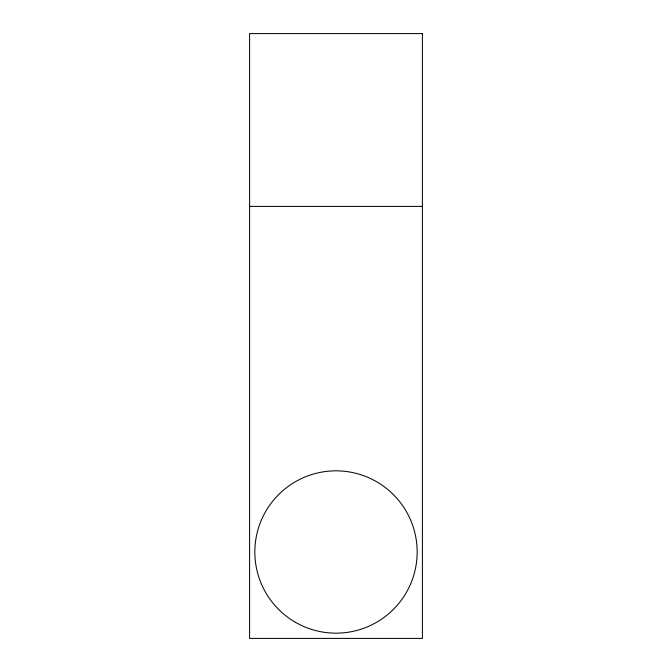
<?xml version="1.0" encoding="UTF-8"?>
<svg xmlns="http://www.w3.org/2000/svg" width="672" height="672" viewBox="0 0 672 672"><rect width="100%" height="100%" fill="white"/><g stroke="black" fill="none" stroke-linecap="round" stroke-linejoin="round"><path stroke-width="1.01" d="M249.598 206.396L422.402 206.396M422.402 33.6L249.598 33.6L249.598 638.4L422.402 638.4L422.402 33.6M295.42 622.289A81.161 81.161 0 0 0 417.161 551.998A81.161 81.161 0 0 0 295.42 481.715A81.161 81.161 0 0 0 295.42 622.289"/></g></svg>
